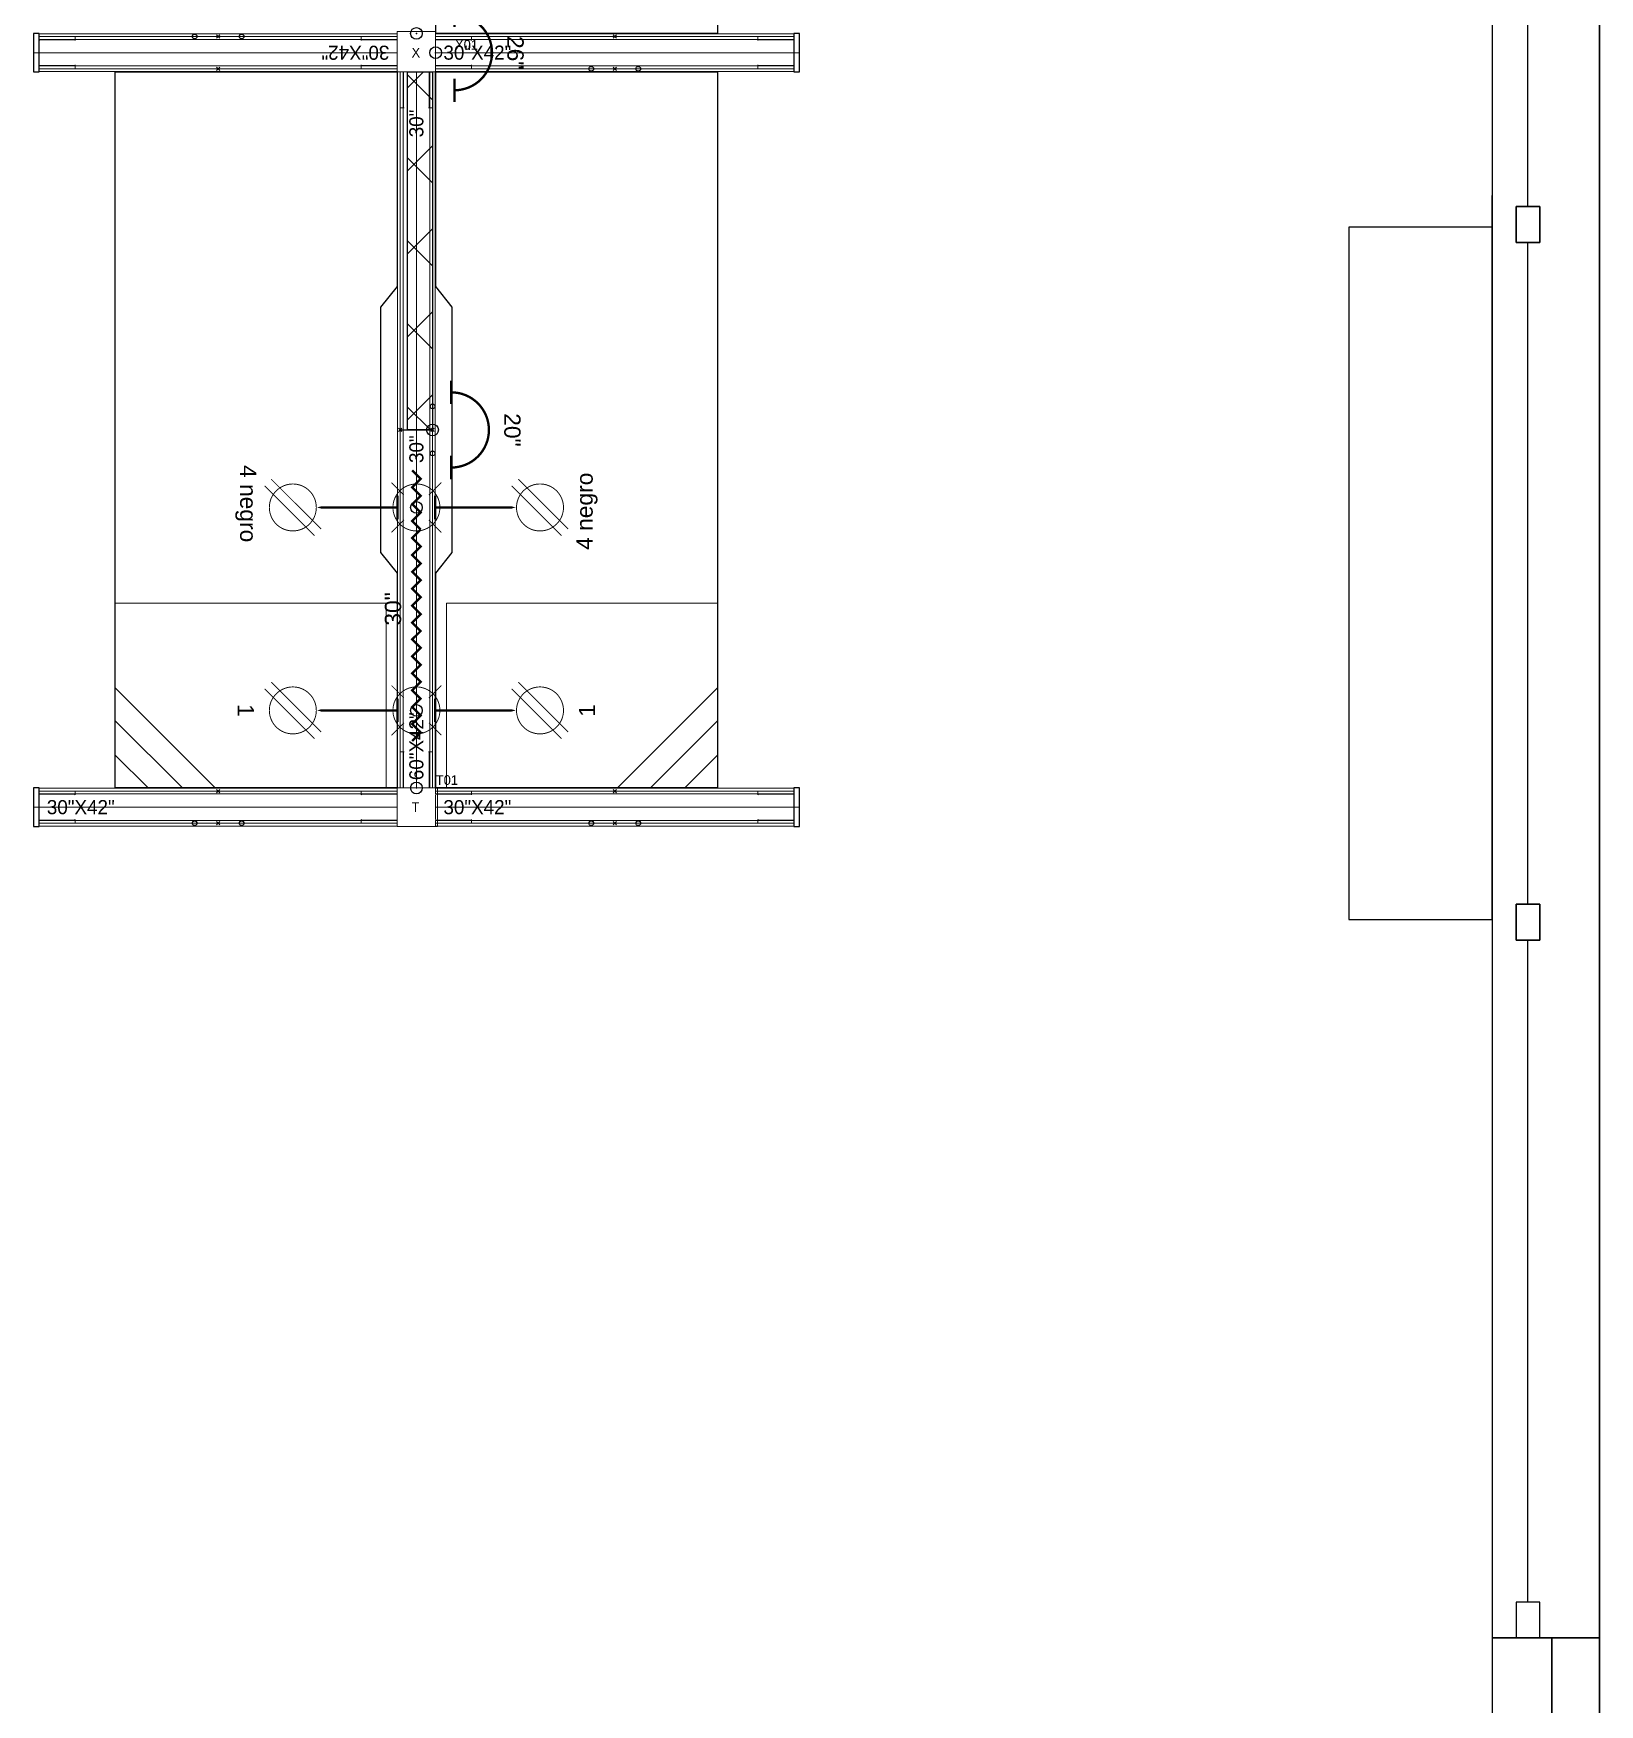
# Model space of a CAD drawing. Extents: x -170 to 1783, y -20 to 1205.
# Drawn here: x 1368.8 to 1500, y 912.3 to 1052.3 of the extents above; entities that cross this region are included whole.
import ezdxf
from ezdxf.enums import TextEntityAlignment as Align

# ---------------------------------------------------------------- set-up
doc = ezdxf.new("R2010")
doc.units = 0
doc.header["$LTSCALE"] = 96
doc.header["$MEASUREMENT"] = 0
for name, color, linetype in [('A-GLAZ_A', 7, 'Continuous'), ('A-WALL-BLOW_A', 7, 'Continuous'), ('A-WALL-EXIST_A', 7, 'Continuous'), ('A-WALL-EXT_A', 7, 'Continuous'), ('DD2D', 7, 'Continuous'), ('DD2D_Geometry', 7, 'Continuous'), ('ELECTRI', 7, 'Continuous'), ('ENFASIS NEW', 7, 'Continuous'), ('I-MECH_A', 7, 'Continuous'), ('Id Unión', 7, 'Continuous'), ('S7000', 7, 'Continuous'), ('TEXT HARNESS', 7, 'Continuous'), ('X-BASE-04-EXISTING_A', 7, 'Continuous')]:
    doc.layers.add(name, color=color, linetype=linetype)
doc.styles.add('ARIAL', font='arial.ttf')

# ---------------------------------------------------------------- blocks, each defined once
blk = doc.blocks.new('DD40102460AB')
at = {"color": 1}
for p, q in [((0.0035, -0.0035), (-0.0035, 0.0035)), ((0.0035, 0.0035), (-0.0035, -0.0035))]:
    blk.add_line(p, q, dxfattribs=at)
blk.add_lwpolyline([(-0.2612, -0.0417), (0.2612, -0.0417), (0.305, -0.0067), (0.762, -0.0067), (0.762, -0.6067), (-0.762, -0.6067), (-0.762, -0.0067), (-0.305, -0.0067)], close=True)
blk.add_point((0, 0), dxfattribs=at)
blk.add_point((0, 0))
blk = doc.blocks.new('829030')
at = {"color": 1, "const_width": 0.002}
for points in [[(0.1385, 0.0265), (0.112, 0.053)], [(0.1915, 0.0265), (0.218, 0.053)], [(0.5705, 0.0265), (0.544, 0.053)], [(0.6235, 0.0265), (0.65, 0.053)], [(0.1385, -0.0265), (0.112, -0.053)], [(0.1915, -0.0265), (0.218, -0.053)], [(0.5705, -0.0265), (0.544, -0.053)], [(0.6235, -0.0265), (0.65, -0.053)]]:
    blk.add_lwpolyline(points, dxfattribs=at)
for points in [[(0.165, -0.05, -1), (0.165, 0.05, -1)], [(0.597, -0.05, 1), (0.597, 0.05, 1)]]:
    blk.add_lwpolyline(points, format="xyb", close=True, dxfattribs=at)
at = {"color": 1}
for points in [[(0.1, 0.009, 0.005, 0.005, 0), (0.118, -0.009, 0.005, 0.005, 0), (0.136, 0.009, 0.005, 0.005, 0), (0.154, -0.009, 0.005, 0.005, 0), (0.172, 0.009, 0.005, 0.005, 0), (0.19, -0.009, 0.005, 0.005, 0), (0.208, 0.009, 0.005, 0.005, 0), (0.226, -0.009, 0.005, 0.005, 0), (0.244, 0.009, 0.005, 0.005, 0), (0.262, -0.009, 0.005, 0.005, 0), (0.28, 0.009, 0.005, 0.005, 0), (0.298, -0.009, 0.005, 0.005, 0), (0.316, 0.009, 0.005, 0.005, 0), (0.334, -0.009, 0.005, 0.005, 0), (0.352, 0.009, 0.005, 0.005, 0), (0.37, -0.009, 0.005, 0.005, 0), (0.388, 0.009, 0.005, 0.005, 0), (0.406, -0.009, 0.005, 0.005, 0), (0.424, 0.009, 0.005, 0.005, 0), (0.442, -0.009, 0.005, 0.005, 0), (0.46, 0.009, 0.005, 0.005, 0), (0.478, -0.009, 0.005, 0.005, 0), (0.496, 0.009, 0.005, 0.005, 0), (0.514, -0.009, 0.005, 0.005, 0), (0.532, 0.009, 0.005, 0.005, 0), (0.55, -0.009, 0, 0, 0)], [(0.676, 0.009, 0.005, 0.005, 0), (0.658, -0.009, 0.005, 0.005, 0), (0.64, 0.009, 0.005, 0.005, 0), (0.622, -0.009, 0.005, 0.005, 0), (0.604, 0.009, 0.005, 0.005, 0), (0.586, -0.009, 0.005, 0.005, 0), (0.568, 0.009, 0.005, 0.005, 0), (0.55, -0.009, 0, 0, 0)]]:
    blk.add_lwpolyline(points, format="xyseb", dxfattribs=at)
blk.add_circle((0, 0), 0.0125, dxfattribs=at)
blk.add_point((0, 0), dxfattribs=at)
at = {"layer": 'TEXT HARNESS', "color": 1, "style": 'ARIAL'}
blk.add_text('30"', height=0.03469, dxfattribs=at).set_placement((0.381, 0.05), align=Align.MIDDLE)
blk = doc.blocks.new('*X81')
at = {"color": 0}
for p, q in [((7.9413, 4.9361), (7.9943, 4.9891)), ((8.1454, 4.9361), (8.0924, 4.9891)), ((8.1181, 4.9361), (8.1711, 4.9891)), ((8.3222, 4.9361), (8.2692, 4.9891)), ((8.2948, 4.9361), (8.3478, 4.9891)), ((8.499, 4.9361), (8.446, 4.9891)), ((8.4716, 4.9361), (8.5246, 4.9891)), ((8.6757, 4.9361), (8.6227, 4.9891)), ((8.6484, 4.9361), (8.6971, 4.9848)), ((7.9686, 4.9361), (7.9351, 4.9696))]:
    blk.add_line(p, q, dxfattribs=at)
blk = doc.blocks.new('808630')
at = {"color": 5}
for p, q in [((-0.762, 0), (0, 0)), ((-0.762, -0.053), (-0.762, 0)), ((0, 0), (0, -0.053)), ((0, -0.053), (-0.762, -0.053))]:
    blk.add_line(p, q, dxfattribs=at)
blk.add_blockref('*X81', (-8.6971, -4.9891), dxfattribs=at)
blk = doc.blocks.new('817720')
at = {"color": 3, "const_width": 0.005}
blk.add_lwpolyline([(0.08, 0.04, 1), (-0.08, 0.04)], format="xyb", dxfattribs=at)
for points in [[(-0.055, 0.04), (-0.105, 0.04)], [(0.055, 0.04), (0.105, 0.04)]]:
    blk.add_lwpolyline(points, dxfattribs=at)
at = {"color": 3}
blk.add_circle((0, 0), 0.0125, dxfattribs=at)
blk.add_point((0, 0), dxfattribs=at)
at = {"layer": 'TEXT HARNESS', "color": 3, "style": 'ARIAL'}
blk.add_text('20"', height=0.03469, dxfattribs=at).set_placement((0, 0.17), align=Align.MIDDLE)
blk = doc.blocks.new('817726')
at = {"color": 3, "const_width": 0.005}
blk.add_lwpolyline([(0.08, 0.04, 1), (-0.08, 0.04)], format="xyb", dxfattribs=at)
for points in [[(-0.055, 0.04), (-0.105, 0.04)], [(0.055, 0.04), (0.105, 0.04)]]:
    blk.add_lwpolyline(points, dxfattribs=at)
at = {"color": 3}
blk.add_circle((0, 0), 0.0125, dxfattribs=at)
blk.add_point((0, 0), dxfattribs=at)
at = {"layer": 'TEXT HARNESS', "color": 3, "style": 'ARIAL'}
blk.add_text('26"', height=0.03469, dxfattribs=at).set_placement((0, 0.17), align=Align.MIDDLE)
blk = doc.blocks.new('S7012')
at = {"lineweight": 0}
for p, q in [((0.18, -0.577), (0.393, -0.364)), ((0.25, -0.577), (0.393, -0.434)), ((0.323, -0.577), (0.393, -0.507))]:
    blk.add_line(p, q, dxfattribs=at)
blk.add_lwpolyline([(0, 0), (0.393, 0), (0.393, -0.577), (0, -0.577)], close=True, dxfattribs=at)
blk = doc.blocks.new('8065E1C')
at = {"color": 1}
for points in [[(0, -0.04, 0.005, 0.005, 0), (0, -0.165, 0.025, 0, 0), (0, -0.2114, 0, 0, 0)], [(-0.0601, -0.309, 0.002, 0.002, 0), (0.046, -0.2029, 0.002, 0.002, 0)], [(-0.046, -0.3231, 0.002, 0.002, 0), (0.0601, -0.217, 0.002, 0.002, 0)]]:
    blk.add_lwpolyline(points, format="xyseb", dxfattribs=at)
at = {"color": 1, "const_width": 0.005}
blk.add_lwpolyline([(0.025, -0.04), (-0.025, -0.04)], dxfattribs=at)
at = {"color": 1, "const_width": 0.002}
blk.add_lwpolyline([(-0.05, -0.263, -1), (0.05, -0.263, -1)], format="xyb", close=True, dxfattribs=at)
at = {"color": 1}
blk.add_circle((0, 0), 0.0125, dxfattribs=at)
blk.add_point((0, 0), dxfattribs=at)
at = {"layer": 'TEXT HARNESS', "color": 1, "style": 'ARIAL'}
blk.add_text('1', height=0.0347, dxfattribs=at).set_placement((0, -0.363), align=Align.MIDDLE)
blk = doc.blocks.new('8065E4C')
at = {"color": 1}
for points in [[(0, -0.04, 0.005, 0.005, 0), (0, -0.165, 0.025, 0, 0), (0, -0.2114, 0, 0, 0)], [(-0.0601, -0.309, 0.002, 0.002, 0), (0.046, -0.2029, 0.002, 0.002, 0)], [(-0.046, -0.3231, 0.002, 0.002, 0), (0.0601, -0.217, 0.002, 0.002, 0)]]:
    blk.add_lwpolyline(points, format="xyseb", dxfattribs=at)
at = {"color": 1, "const_width": 0.005}
blk.add_lwpolyline([(0.025, -0.04), (-0.025, -0.04)], dxfattribs=at)
at = {"color": 1, "const_width": 0.002}
blk.add_lwpolyline([(-0.05, -0.263, -1), (0.05, -0.263, -1)], format="xyb", close=True, dxfattribs=at)
at = {"color": 1}
blk.add_circle((0, 0), 0.0125, dxfattribs=at)
blk.add_point((0, 0), dxfattribs=at)
at = {"layer": 'TEXT HARNESS', "color": 1, "style": 'ARIAL'}
blk.add_text('4 negro', height=0.03469, dxfattribs=at).set_placement((-0.0081, -0.363), align=Align.MIDDLE)
blk = doc.blocks.new('DD101030422D')
at = {"color": 1}
for p, q in [((0.3775, 0.0379), (0.3845, 0.0308)), ((0.3775, 0.0308), (0.3845, 0.0379)), ((0.3775, -0.0379), (0.3845, -0.0308)), ((0.3775, -0.0308), (0.3845, -0.0379))]:
    blk.add_line(p, q, dxfattribs=at)
at = {"color": 1, "linetype": 'Continuous', "lineweight": 0}
for p, q in [((0, -0.0255), (0, 0.0255)), ((0.0017, 0.0275), (0.0218, 0.0275)), ((0.002, 0.0275), (0.0215, 0.0275)), ((0.0747, 0.0275), (0.0215, 0.0275)), ((0.0747, 0.0275), (0.075, 0.0275)), ((0.0765, 0.026), (0.0765, 0.0343)), ((0.6855, 0.0343), (0.0765, 0.0343)), ((0.6855, 0.0343), (0.6855, 0.026)), ((0.6873, 0.0275), (0.687, 0.0275)), ((0.6873, 0.0275), (0.7405, 0.0275)), ((0.7603, 0.0275), (0.7402, 0.0275)), ((0.76, 0.0275), (0.7405, 0.0275)), ((0.762, -0.0255), (0.762, 0.0255)), ((0.025, -0.0275), (0.002, -0.0275)), ((0.025, -0.0275), (0.0747, -0.0275)), ((0.0747, -0.0275), (0.075, -0.0275)), ((0.0765, -0.0343), (0.0765, -0.026)), ((0.6855, -0.0343), (0.0765, -0.0343)), ((0.6855, -0.026), (0.6855, -0.0343)), ((0.6873, -0.0275), (0.687, -0.0275)), ((0.737, -0.0275), (0.6873, -0.0275)), ((0.737, -0.0275), (0.76, -0.0275))]:
    blk.add_line(p, q, dxfattribs=at)
at = {"color": 1}
for centre in [(0.331, -0.0343), (0.431, -0.0343)]:
    blk.add_circle(centre, 0.005, dxfattribs=at)
at = {"color": 1, "linetype": 'Continuous', "lineweight": 0}
for centre, radius, start, end in [((0.002, 0.0255), 0.00203, 90, 180), ((0.075, 0.026), 0.00151, 10.021, 90), ((0.075, 0.026), 0.00151, 0, 10.021), ((0.687, 0.026), 0.00151, 90, 169.979), ((0.687, 0.026), 0.00151, 169.979, 180), ((0.687, 0.026), 0.00151, 169.979, 180), ((0.76, 0.0255), 0.00203, 0, 90), ((0.002, -0.0255), 0.00203, 180, 270), ((0.075, -0.026), 0.00151, 270, 349.979), ((0.075, -0.026), 0.00151, 349.979, 0), ((0.687, -0.026), 0.00151, 180, 190.021), ((0.687, -0.026), 0.00151, 180, 190.021), ((0.687, -0.026), 0.00151, 190.021, 270), ((0.76, -0.0255), 0.00203, 270, 0)]:
    blk.add_arc(centre, radius, start, end, dxfattribs=at)
at = {"color": 1}
for p in [(0.381, 0.0343), (0.381, -0.0343)]:
    blk.add_point(p, dxfattribs=at)
at = {"linetype": 'Continuous', "lineweight": 0}
blk.add_text('30"X42"', height=0.03, dxfattribs=at).set_placement((0.0165, -0.0149))
blk = doc.blocks.new('SPACE_DD10103042')
at = {"linetype": 'Continuous', "lineweight": 0}
blk.add_blockref('DD101030422D', (0, 0), dxfattribs=at)
blk = doc.blocks.new('DD101060422D')
at = {"color": 1}
for p, q in [((0.7585, 0.0379), (0.7655, 0.0308)), ((0.7585, 0.0308), (0.7655, 0.0379)), ((0.762, 0.0343), (0.762, -0.0343)), ((0.7585, -0.0379), (0.7655, -0.0308)), ((0.7585, -0.0308), (0.7655, -0.0379))]:
    blk.add_line(p, q, dxfattribs=at)
at = {"color": 1, "linetype": 'Continuous', "lineweight": 0}
for p, q in [((0, -0.0255), (0, 0.0255)), ((0.0017, 0.0275), (0.0218, 0.0275)), ((0.002, 0.0275), (0.0215, 0.0275)), ((0.0747, 0.0275), (0.0215, 0.0275)), ((0.0747, 0.0275), (0.075, 0.0275)), ((0.0765, 0.026), (0.0765, 0.0343)), ((1.4475, 0.0343), (0.0765, 0.0343)), ((1.4475, 0.0343), (1.4475, 0.026)), ((1.4493, 0.0275), (1.449, 0.0275)), ((1.4493, 0.0275), (1.5025, 0.0275)), ((1.5223, 0.0275), (1.5022, 0.0275)), ((1.522, 0.0275), (1.5025, 0.0275)), ((1.524, -0.0255), (1.524, 0.0255)), ((0.025, -0.0275), (0.002, -0.0275)), ((0.025, -0.0275), (0.0747, -0.0275)), ((0.0747, -0.0275), (0.075, -0.0275)), ((0.0765, -0.0343), (0.0765, -0.026)), ((1.4475, -0.0343), (0.0765, -0.0343)), ((1.4475, -0.026), (1.4475, -0.0343)), ((1.4493, -0.0275), (1.449, -0.0275)), ((1.499, -0.0275), (1.4493, -0.0275)), ((1.499, -0.0275), (1.522, -0.0275))]:
    blk.add_line(p, q, dxfattribs=at)
at = {"color": 1}
for centre in [(0.712, -0.0343), (0.812, -0.0343)]:
    blk.add_circle(centre, 0.005, dxfattribs=at)
at = {"color": 1, "linetype": 'Continuous', "lineweight": 0}
for centre, radius, start, end in [((0.002, 0.0255), 0.00203, 90, 180), ((0.075, 0.026), 0.00151, 10.021, 90), ((0.075, 0.026), 0.00151, 0, 10.021), ((1.449, 0.026), 0.00151, 90, 169.979), ((1.449, 0.026), 0.00151, 169.979, 180), ((1.449, 0.026), 0.00151, 169.979, 180), ((1.522, 0.0255), 0.00203, 0, 90), ((0.002, -0.0255), 0.00203, 180, 270), ((0.075, -0.026), 0.00151, 270, 349.979), ((0.075, -0.026), 0.00151, 349.979, 0), ((1.449, -0.026), 0.00151, 180, 190.021), ((1.449, -0.026), 0.00151, 180, 190.021), ((1.449, -0.026), 0.00151, 190.021, 270), ((1.522, -0.0255), 0.00203, 270, 0)]:
    blk.add_arc(centre, radius, start, end, dxfattribs=at)
at = {"color": 1}
for p in [(0.762, 0.0343), (0.762, -0.0343)]:
    blk.add_point(p, dxfattribs=at)
at = {"linetype": 'Continuous', "lineweight": 0}
for s, p in [('60"X42"', (0.0165, -0.0149)), ('30"', (0.6916, -0.0149)), ('30"', (1.3849, -0.0149))]:
    blk.add_text(s, height=0.03, dxfattribs=at).set_placement(p)
blk = doc.blocks.new('SPACE_DD10106042')
at = {"linetype": 'Continuous', "lineweight": 0}
blk.add_blockref('DD101060422D', (0, 0), dxfattribs=at)
blk = doc.blocks.new('DD3021422D')
for p, q in [((0, 0.041), (0, -0.041)), ((0.012, 0.041), (0, 0.041)), ((0.012, -0.041), (0.012, 0.041)), ((0, -0.041), (0.012, -0.041))]:
    blk.add_line(p, q)
blk = doc.blocks.new('SPACE_DD302142')
at = {"linetype": 'Continuous', "lineweight": 0}
blk.add_blockref('DD3021422D', (0, 0), dxfattribs=at)

msp = doc.modelspace()

# ---------------------------------------------------------------- linework, layer by layer
at = {"layer": 'A-GLAZ_A', "color": 212, "linetype": 'Continuous'}
for p, q in [((1494, 1037.8125), (1494, 1093.28125)), ((1493, 1034.8125), (1493, 1037.8125)), ((1493, 1037.8125), (1495, 1037.8125)), ((1493, 1037.8125), (1493, 1034.8125)), ((1495, 1037.8125), (1493, 1037.8125)), ((1493, 1037.8125), (1493, 1037.8125)), ((1495, 1037.8125), (1495, 1034.8125)), ((1495, 1034.8125), (1495, 1037.8125)), ((1495, 1034.8125), (1493, 1034.8125)), ((1493, 1034.8125), (1493, 1034.8125)), ((1493, 1034.8125), (1495, 1034.8125)), ((1494, 979.34375), (1494, 1034.8125)), ((1493, 976.34375), (1493, 979.34375)), ((1493, 979.34375), (1495, 979.34375)), ((1493, 979.34375), (1493, 976.34375)), ((1495, 979.34375), (1493, 979.34375)), ((1493, 979.34375), (1493, 979.34375)), ((1495, 979.34375), (1495, 976.34375)), ((1495, 976.34375), (1495, 979.34375)), ((1495, 976.34375), (1493, 976.34375)), ((1493, 976.34375), (1493, 976.34375)), ((1493, 976.34375), (1495, 976.34375)), ((1494, 920.875), (1494, 976.34375)), ((1493, 920.875), (1493, 917.875)), ((1495, 920.875), (1493, 920.875)), ((1493, 920.875), (1493, 920.875)), ((1495, 917.875), (1495, 920.875)), ((1493, 917.875), (1495, 917.875))]:
    msp.add_line(p, q, dxfattribs=at)
at = {"layer": 'A-WALL-BLOW_A', "color": 5, "linetype": 'Continuous'}
for p, q in [((1491, 1154.75), (1491, 917.875)), ((1500, 917.875), (1500, 1154.75)), ((1491, 917.875), (1500, 917.875))]:
    msp.add_line(p, q, dxfattribs=at)
at = {"layer": 'A-WALL-EXIST_A', "color": 2, "linetype": 'Continuous'}
msp.add_line((1491, 1034.75), (1491, 1038.75), dxfattribs=at)
at = {"layer": 'A-WALL-EXT_A', "color": 2, "linetype": 'Continuous'}
for p, q in [((1496, 917.875), (1491, 917.875)), ((1491, 917.875), (1491, 906)), ((1500, 917.875), (1496, 917.875)), ((1496, 917.875), (1496, 863.875)), ((1496, 906), (1496, 917.875)), ((1500, 863.875), (1500, 917.875))]:
    msp.add_line(p, q, dxfattribs=at)
at = {"layer": 'DD2D', "linetype": 'Continuous', "lineweight": 0}
for p, q in [((1399.25345, 1052.06139), (1369.25345, 1052.06139)), ((1402.48179, 1052.06139), (1432.48179, 1052.06139)), ((1369.25345, 1050.711), (1368.78101, 1050.711)), ((1399.25345, 1050.711), (1369.25345, 1050.711)), ((1402.48179, 1050.711), (1432.48179, 1050.711)), ((1432.48179, 1050.711), (1432.95423, 1050.711)), ((1399.25345, 1049.3606), (1369.25345, 1049.3606)), ((1399.51723, 989.09683), (1399.51723, 1049.09683)), ((1400.86762, 1049.09683), (1400.86762, 1049.10076)), ((1400.86762, 989.09683), (1400.86762, 1049.09683)), ((1402.21801, 989.09683), (1402.21801, 1049.09683)), ((1402.48179, 1049.3606), (1432.48179, 1049.3606)), ((1369.25345, 988.83305), (1399.25345, 988.83305)), ((1402.48179, 988.83305), (1432.48179, 988.83305)), ((1369.25345, 987.48265), (1368.78101, 987.48265)), ((1369.25345, 987.48265), (1399.25345, 987.48265)), ((1399.25345, 987.48265), (1399.25738, 987.48265)), ((1402.48179, 987.48265), (1432.48179, 987.48265)), ((1432.48179, 987.48265), (1432.95423, 987.48265)), ((1369.25345, 986.13226), (1399.25345, 986.13226)), ((1402.48179, 986.13226), (1432.48179, 986.13226))]:
    msp.add_line(p, q, dxfattribs=at)
at = {"layer": 'DD2D_Geometry', "linetype": 'Continuous', "lineweight": 0}
for points in [[(1399.25345, 1052.29761), (1369.25345, 1052.29761), (1369.25345, 1051.82517), (1399.25345, 1051.82517)], [(1399.25345, 1052.29761), (1369.25345, 1052.29761), (1369.25345, 1051.82517), (1399.25345, 1051.82517)], [(1402.48179, 1049.09683), (1402.48179, 1052.48017), (1399.25345, 1052.48017), (1399.25345, 1049.09683)], [(1402.48179, 1051.82517), (1432.48179, 1051.82517), (1432.48179, 1052.29761), (1402.48179, 1052.29761)], [(1402.48179, 1051.82517), (1432.48179, 1051.82517), (1432.48179, 1052.29761), (1402.48179, 1052.29761)], [(1399.25345, 1049.59683), (1369.25345, 1049.59683), (1369.25345, 1049.12438), (1399.25345, 1049.12438)], [(1399.25345, 1049.59683), (1369.25345, 1049.59683), (1369.25345, 1049.12438), (1399.25345, 1049.12438)], [(1399.75345, 989.09683), (1399.75345, 1049.09683), (1399.28101, 1049.09683), (1399.28101, 989.09683)], [(1399.75345, 989.09683), (1399.75345, 1049.09683), (1399.28101, 1049.09683), (1399.28101, 989.09683)], [(1402.45423, 989.09683), (1402.45423, 1049.09683), (1401.98179, 1049.09683), (1401.98179, 989.09683)], [(1402.45423, 989.09683), (1402.45423, 1049.09683), (1401.98179, 1049.09683), (1401.98179, 989.09683)], [(1402.48179, 1049.12438), (1432.48179, 1049.12438), (1432.48179, 1049.59683), (1402.48179, 1049.59683)], [(1402.48179, 1049.12438), (1432.48179, 1049.12438), (1432.48179, 1049.59683), (1402.48179, 1049.59683)], [(1369.25345, 988.59683), (1399.25345, 988.59683), (1399.25345, 989.06927), (1369.25345, 989.06927)], [(1369.25345, 988.59683), (1399.25345, 988.59683), (1399.25345, 989.06927), (1369.25345, 989.06927)], [(1399.25345, 985.86848), (1402.63679, 985.86848), (1402.63679, 989.09683), (1399.25345, 989.09683)], [(1402.48179, 988.59683), (1432.48179, 988.59683), (1432.48179, 989.06927), (1402.48179, 989.06927)], [(1402.48179, 988.59683), (1432.48179, 988.59683), (1432.48179, 989.06927), (1402.48179, 989.06927)], [(1369.25345, 985.89604), (1399.25345, 985.89604), (1399.25345, 986.36848), (1369.25345, 986.36848)], [(1369.25345, 985.89604), (1399.25345, 985.89604), (1399.25345, 986.36848), (1369.25345, 986.36848)], [(1402.48179, 985.89604), (1432.48179, 985.89604), (1432.48179, 986.36848), (1402.48179, 986.36848)], [(1402.48179, 985.89604), (1432.48179, 985.89604), (1432.48179, 986.36848), (1402.48179, 986.36848)]]:
    msp.add_lwpolyline(points, close=True, dxfattribs=at)
at = {"layer": 'I-MECH_A', "color": 7, "linetype": 'Continuous'}
for p, q in [((1491, 1036.07812), (1479, 1036.07812)), ((1479, 1036.07812), (1479, 978.07812)), ((1491, 978.07812), (1491, 1036.07812)), ((1491, 1036.07812), (1491, 1036.07812)), ((1491, 1036.07812), (1491, 1036.07812)), ((1479, 978.07812), (1491, 978.07812))]:
    msp.add_line(p, q, dxfattribs=at)
at = {"layer": 'X-BASE-04-EXISTING_A', "color": 7, "linetype": 'Continuous'}
msp.add_line((1500, 1200), (1500, 0), dxfattribs=at)
at = {"layer": 'X-BASE-04-EXISTING_A', "color": 5, "linetype": 'Continuous'}
for p, q in [((1491, 1154.75), (1491, 917.875)), ((1500, 917.875), (1500, 1154.75)), ((1491, 917.875), (1500, 917.875))]:
    msp.add_line(p, q, dxfattribs=at)
at = {"layer": 'X-BASE-04-EXISTING_A', "color": 212, "linetype": 'Continuous'}
for p, q in [((1494, 1037.8125), (1494, 1093.28125)), ((1493, 1034.8125), (1493, 1037.8125)), ((1493, 1037.8125), (1495, 1037.8125)), ((1493, 1037.8125), (1493, 1034.8125)), ((1495, 1037.8125), (1493, 1037.8125)), ((1493, 1037.8125), (1493, 1037.8125)), ((1495, 1037.8125), (1495, 1034.8125)), ((1495, 1034.8125), (1495, 1037.8125)), ((1495, 1034.8125), (1493, 1034.8125)), ((1493, 1034.8125), (1493, 1034.8125)), ((1493, 1034.8125), (1495, 1034.8125)), ((1494, 979.34375), (1494, 1034.8125)), ((1493, 976.34375), (1493, 979.34375)), ((1493, 979.34375), (1495, 979.34375)), ((1493, 979.34375), (1493, 976.34375)), ((1495, 979.34375), (1493, 979.34375)), ((1493, 979.34375), (1493, 979.34375)), ((1495, 979.34375), (1495, 976.34375)), ((1495, 976.34375), (1495, 979.34375)), ((1495, 976.34375), (1493, 976.34375)), ((1493, 976.34375), (1493, 976.34375)), ((1493, 976.34375), (1495, 976.34375)), ((1494, 920.875), (1494, 976.34375)), ((1493, 920.875), (1493, 917.875)), ((1495, 920.875), (1493, 920.875)), ((1493, 920.875), (1493, 920.875)), ((1495, 917.875), (1495, 920.875)), ((1493, 917.875), (1495, 917.875))]:
    msp.add_line(p, q, dxfattribs=at)

# ---------------------------------------------------------------- block references
at = {"layer": 'DD2D_Geometry', "linetype": 'Continuous', "lineweight": 0, "xscale": 39.3700787401575, "yscale": 39.3700787401575, "zscale": 39.3700787401575}
for name, p, rotation in [('SPACE_DD302142', (1369.25345, 1050.711), 180), ('SPACE_DD302142', (1369.25345, 1050.711), 180), ('SPACE_DD10103042', (1399.25345, 1050.711), 180), ('SPACE_DD10106042', (1400.86762, 989.09683), 90), ('SPACE_DD302142', (1369.25345, 987.48265), 180), ('SPACE_DD302142', (1369.25345, 987.48265), 180)]:
    msp.add_blockref(name, p, dxfattribs=dict(at, rotation=rotation))
for name, p in [('SPACE_DD10103042', (1402.48179, 1050.711)), ('SPACE_DD302142', (1432.48179, 1050.711)), ('SPACE_DD302142', (1432.48179, 1050.711)), ('SPACE_DD10103042', (1369.25345, 987.48265)), ('SPACE_DD10103042', (1402.48179, 987.48265)), ('SPACE_DD302142', (1432.48179, 987.48265)), ('SPACE_DD302142', (1432.48179, 987.48265))]:
    msp.add_blockref(name, p, dxfattribs=at)
at = {"layer": 'ELECTRI', "lineweight": 0, "xscale": 39.37007874015748, "yscale": 39.37007874015748, "zscale": 39.37007874015748}
for name, p, rotation in [('829030', (1400.86959, 1052.32517), 90), ('817726', (1402.48179, 1050.711), 270), ('808630', (1402.21959, 1019.09683), 270), ('817720', (1402.21959, 1019.09683), 270), ('8065E4C', (1400.86959, 1012.60076), 270), ('829030', (1400.86959, 989.09683), 90), ('8065E4C', (1400.86959, 1012.60076), 90), ('8065E1C', (1400.86959, 995.59289), 270), ('8065E1C', (1400.86959, 995.59289), 90)]:
    msp.add_blockref(name, p, dxfattribs=dict(at, rotation=rotation))
at = {"layer": 'ENFASIS NEW', "linetype": 'Continuous', "lineweight": 0, "xscale": 39.37007874015748, "yscale": 39.37007874015748, "zscale": 39.37007874015748}
for p, rotation in [((1402.21959, 1082.32517), 90), ((1399.51565, 1019.09683), 270), ((1402.21959, 1019.09683), 90)]:
    msp.add_blockref('DD40102460AB', p, dxfattribs=dict(at, rotation=rotation))
at = {"layer": 'S7000', "linetype": 'Continuous', "lineweight": 0, "yscale": 39.37007874015748, "zscale": 39.37007874015748}
for p, xscale, rotation in [((1398.34636, 1004.56927), 39.37007874015748, 270), ((1403.38888, 1004.56927), -39.37007874015748, 90)]:
    msp.add_blockref('S7012', p, dxfattribs=dict(at, xscale=xscale, rotation=rotation))

# ---------------------------------------------------------------- texts
at = {"layer": 'DD2D_Geometry', "linetype": 'Continuous', "lineweight": 0}
for s, p in [('X', (1400.46408, 1050.30746)), ('T', (1400.46408, 987.07911))]:
    msp.add_text(s, height=0.80709, dxfattribs=at).set_placement(p)
at = {"layer": 'Id Unión', "linetype": 'Continuous', "lineweight": 0}
for s, p in [('X01', (1404.10669, 1050.96887)), ('T01', (1402.49449, 989.35273))]:
    msp.add_text(s, height=0.807087, dxfattribs=at).set_placement(p)

doc.saveas('drawing.dxf')
